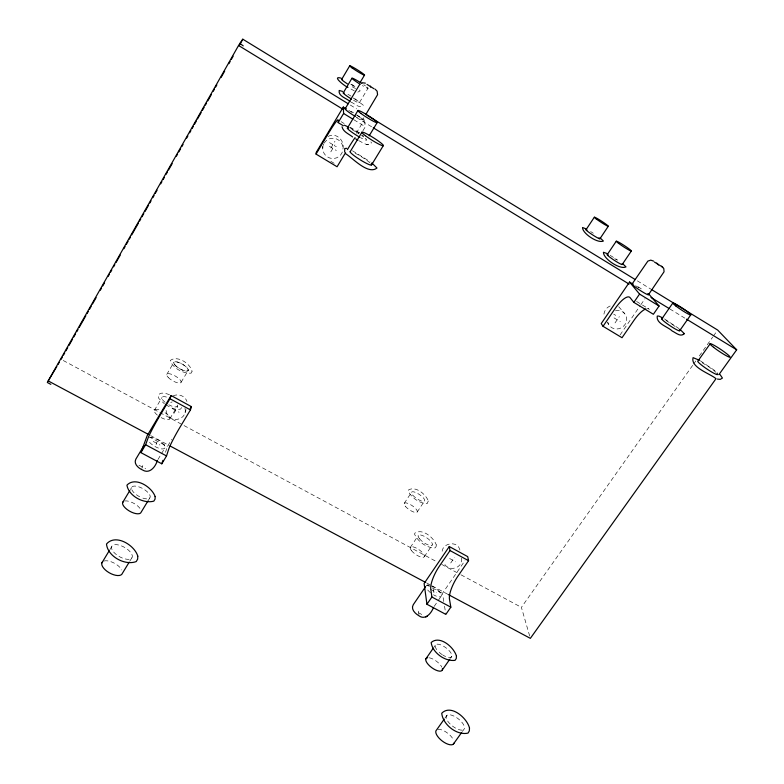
<?xml version="1.0" encoding="UTF-8"?>
<svg xmlns="http://www.w3.org/2000/svg" width="784" height="784" viewBox="0 0 784 784"><rect width="100%" height="100%" fill="white"/><g stroke="black" fill="none" stroke-linecap="round" stroke-linejoin="round"><path stroke-width="0.59" stroke-dasharray="3.92 2.94" d="M322.724 148.205L322.841 146.138M603.935 314.139C604.307 310.023 607.512 306.524 611.491 305.525M185.053 412.874L186.053 409.65M165.502 452.319L167.364 446.576L171.676 439.412M156.075 444.616L157.045 441.833M141.786 468.43L142.825 465.539M181.623 407.523L180.653 409.042C175.244 410.61 169.844 407.063 165.316 404.485M166.747 374.438L173.832 362.482M154.35 410.365L161.965 397.557M181.104 382.288L188.219 370.381M330.858 148.098L334.954 141.277M169.873 418.725L177.517 405.985M353.555 100.293A9.467 0.902 32 0 0 359.307 102.792L368.068 88.18M173.852 413.501L177.566 407.317M330.789 151.871L334.944 144.942M130.399 489.588L131.594 487.599M157.976 459.493L164.826 448.115M362.629 119.776L363.884 117.688M356.24 133.241L364.276 119.903L356.749 115.297M109.829 549.721L111.661 546.683M362.894 130.791L365.324 126.763L364.276 119.903M147.764 501.27L150.165 497.311M129.772 561.226L132.231 557.199M404.201 503.348L411.59 492.234M417.206 511.981L424.624 500.878M410.326 547.369L418.293 535.531M424.311 556.679L432.317 544.851M450.712 563L454.602 557.306M614.999 322.959L619.34 316.618M443.783 601.544L442.46 593.37L464.981 560.599M620.085 334.954L640.156 305.731M640.851 304.721L645.007 298.684M434.169 606.414L437.619 601.387M438.315 600.387L441.078 596.369M433.934 647.231L435.287 645.291M450.467 658.295L451.829 656.355M529.68 636.059L521.399 607.355L692.958 364.962M693.664 363.972L695.78 360.973M699.308 355.985L712.725 337.032M713.43 336.042L716.253 332.053M444.881 718.222L446.958 715.292M462.393 731.472L463.795 729.522A11.064 4.645 37.8 0 0 454.152 716.194A11.064 4.645 37.8 0 0 448.056 721.613A11.064 4.645 37.8 0 0 463.844 729.483M350.987 102.096C354.584 103.429 359.719 109.201 363.306 105.252L354.103 98.078M328.065 136.485C335.973 131.957 344.764 140.336 343 148.607A10.182 10.104 44.9 0 1 331.857 158.466A10.182 10.104 44.9 0 1 322.9 146.441M173.097 395.969C178.184 393.235 185.249 395.93 186.945 401.516M357.778 92.169L360.179 90.836L358.533 89.151M358.778 140.679C362.316 142.12 368.264 147.402 371.489 142.855L370.852 141.875M428.397 585.099L427.133 585.148L431.21 587.334M152.223 437.688L150.469 437.521L167.364 446.576M366.451 144.374L367.206 144.511M367.588 144.579L368.392 144.726M169.481 394.773C166.002 393.352 160.553 391.481 158.064 395.45L158.868 398.517L164.415 403.819M354.368 90.924L348.792 87.808M352.467 150.773L370.117 161.661M150.685 435.63L169.021 445.42M426.8 583.061L431.122 585.364M432.2 585.942L448.37 594.586M418.705 612.853L421.763 614.48M138.935 465.186L145.677 468.783M432.229 587.882L442.46 593.37M430.612 589.323L436.747 592.626M153.184 441.402L159.936 445.038M63.249 360.493L436.237 561.471M441.627 564.372L459.953 574.251M461.031 574.829L521.399 607.355M349.497 127.508L360.356 133.878M449.585 558.473L455.72 561.824M172.323 408.572L179.085 412.257M700.357 360.797L717.497 372.4M664.489 318.902L678.944 328.565M610.168 255.329L617.763 260.161M347.92 94.276L351.007 96.118M330.799 161.288L334.974 163.807M614.019 317.883L620.311 321.685M329.378 146.304L336.346 150.508M613.676 314.129L615.744 315.384M329.476 142.61L336.326 146.755M356.563 117.58L372.233 127.145M669.84 308.965L685.51 318.539M636.569 301.468L648.721 308.886M341.069 121.657L344.127 123.519M350.232 127.243L359.395 132.829M350.301 105.046L356.563 108.878M637.304 280.829L650.877 289.139M635.579 285.748L639.46 288.13M348.743 110.397L352.751 112.847M353.947 119.805L365.324 126.763M590.617 231.545L593.312 233.25M351.702 84.329L356.71 87.759M362.1 135.054L363.854 136.23M618.723 306.681L624.436 313.335M360.601 117.62L361.836 118.649M439.236 591.528L440.422 593.027M607.335 322.528L608.551 324.292M163.866 444.577L164.748 445.969M459.924 550.094C457.552 539.372 439.697 543.449 442.401 554.151M444.538 606.208L445.851 614.382M433.425 589.284L433.934 592.684M418.489 611.108L418.911 614.607M365.158 138.219A11.368 1.303 32 0 1 360.611 137.69M351.889 129.625A11.368 1.303 32 0 1 358.435 133.417M361.483 135.436A11.368 1.303 32 0 1 363.629 136.994M355.142 153.213A12.642 1.627 32 0 1 369.979 162.856M702.092 362.718A11.995 1.411 34 0 1 715.968 372.341M665.93 320.489A10.78 1.156 33.7 0 1 674.955 326.35M177.468 405.014A8.859 3.067 29.9 0 1 168.795 404.779M165.091 402.319A8.859 3.067 29.9 0 1 162.141 397.233A8.859 3.067 29.9 0 1 168.658 397.831M139.67 496.772A10.515 4.341 29.7 0 1 133.27 486.227A10.515 4.341 29.7 0 1 149.332 494.194A10.515 4.341 29.7 0 1 140.365 497.115M436.786 649.671A10.006 3.881 36.4 0 1 440.304 644.703A10.006 3.881 36.4 0 1 451.819 654.895A10.006 3.881 36.4 0 1 442.921 655.11M442.303 654.709A10.006 3.881 36.4 0 1 438.217 651.337M429.289 657.796A9.976 3.979 36.5 0 1 441.902 667.233M353.065 97.941A9.467 0.902 32 0 1 359.307 102.792M366.843 86.965A9.496 0.784 32.1 0 1 362.355 85.564M363.815 84.76A9.496 0.784 32.1 0 1 365.511 85.956M104.135 561.011A11.554 5.429 29.5 0 1 121.834 570.007M355.632 88.484A8.732 0.764 32 0 1 351.163 86.162M350.732 84.153A8.732 0.764 32 0 1 355.387 87.445M165.071 412.698A8.84 3.146 29.8 0 1 169.677 419.107A8.84 3.146 29.8 0 1 161.122 417.617M157.349 415.108A8.84 3.146 29.8 0 1 154.546 410.012A8.84 3.146 29.8 0 1 161.073 410.542M124.617 501.015A10.476 4.449 29.6 0 1 140.61 509.335M437.854 729.404A11.025 4.763 38 0 1 453.466 739.89M614.725 258.622A8.977 0.823 33.2 0 1 616.655 259.906M357.925 133.946A20.854 1.842 -59.6 0 1 359.533 133.074M323.096 145.589A10.182 10.104 44.9 0 1 323.714 143.933M324.135 143.158A10.182 10.104 44.9 0 1 342.98 147.725M356.553 114.729A10.329 1.078 32 0 1 362.659 119.697A10.329 1.078 32 0 1 356.504 117.12M350.948 111.299A10.329 1.078 32 0 1 353.555 112.827M430.935 585.766A9.143 3.283 35.3 0 1 441.265 594.742A9.143 3.283 35.3 0 1 433.483 594.782M430.534 592.733A9.143 3.283 35.3 0 1 426.173 587.539M426.075 585.962A9.143 3.283 35.3 0 1 430.024 585.452M461.531 558.09A9.114 8.232 -9.8 0 1 455.749 567.792A9.114 8.232 -9.8 0 1 444.597 564.206M646.878 308.651A19.776 6.546 -57.7 0 1 649.387 309.445M615.42 310.807A9.731 9.055 -31.4 0 1 626.553 317.491A9.731 9.055 -31.4 0 1 618.929 328.731A9.731 9.055 -31.4 0 1 607.776 322.057M638.009 286.758A9.79 0.97 33.4 0 1 643.233 290.188M149.127 437.727A9.614 3.616 29.8 0 1 162.268 442.901A9.614 3.616 29.8 0 1 161.484 448.889A9.614 3.616 29.8 0 1 148.676 441.127M184.975 408.219A9.673 8.967 13.5 0 1 177.145 419.332A9.673 8.967 13.5 0 1 166.071 410.267M170.726 402.525A9.673 8.967 13.5 0 1 172.235 401.888M436.286 544.88L436.08 546.664L435.002 547.957C426.702 548.065 418.156 541.803 414.638 534.414L414.785 533.198C422.39 527.995 433.679 537.491 436.286 544.88M428.329 500.986L427.104 503.661C419.46 503.338 411.62 497.879 408.18 491.107L408.337 490.069C415.393 485.57 425.81 494.155 428.329 500.986M192.08 371.263L191.139 373.155C183.133 373.684 172.833 368.255 170.226 360.503C177.223 354.946 190.287 363.453 192.08 371.263M113.641 552.044A11.593 5.292 29.6 0 0 131.536 558.306A11.593 5.292 29.6 0 0 120.628 545.586A11.593 5.292 29.6 0 0 113.641 552.044M419.528 538.804A8.428 2.813 34.6 0 0 431.808 545.35A8.428 2.813 34.6 0 0 424.556 536.472A8.428 2.813 34.6 0 0 419.528 538.804M175.41 365.53A8.222 2.626 30 0 0 187.768 370.871A8.222 2.626 30 0 0 179.908 362.933A8.222 2.626 30 0 0 175.391 365.491A8.222 2.626 30 0 0 187.768 370.91A8.222 2.626 30 0 0 179.771 362.874A8.222 2.626 30 0 0 175.41 365.53M412.707 495.096A7.82 2.43 34 0 0 424.134 501.27A7.82 2.43 34 0 0 417.46 493.332A7.82 2.43 34 0 0 412.707 495.096M411.473 550.623A8.408 2.891 34.6 0 0 423.752 557.199A8.408 2.891 34.6 0 0 416.716 548.29A8.408 2.891 34.6 0 0 411.473 550.623M168.266 377.486A8.203 2.705 30 0 0 180.653 382.837A8.203 2.705 30 0 0 172.843 374.811A8.203 2.705 30 0 0 168.266 377.486M405.24 506.19A7.801 2.499 34 0 0 416.667 512.403A7.801 2.499 34 0 0 410.179 504.435A7.801 2.499 34 0 0 405.24 506.19"/><path stroke-width="1.18" d="M345.577 152.664L337.081 166.757L316.05 154.105L316.187 152.488L343.304 107.045L345.881 108.643M190.443 409.914L191.423 406.651L171.118 395.548L147.167 435.698L140.904 452.623L161.798 463.805L166.531 455.955L168.609 449.448A19.62 1.627 -60.7 0 1 180.144 426.986L190.443 409.914L170.001 398.742L171.118 395.548M161.798 463.805L162.905 460.355M140.904 452.623L145.618 444.734L147.96 438.344A19.688 1.303 -60.6 0 1 159.75 415.922L170.001 398.742M148.529 434.473L48.216 380.916L238.561 45.492L242.795 39.2L348.214 103.762M61.093 359.327L62.299 357.2M63.504 355.074L64.709 352.947M65.925 350.82L67.728 347.635M68.943 345.509L72.559 339.119M73.765 336.993L75.578 333.808M76.783 331.681L77.998 329.554M79.204 327.428L85.838 315.727M87.053 313.6L88.259 311.473M89.464 309.347L91.277 306.152M92.483 304.025L96.109 297.646M100.332 290.198L101.538 288.071M102.743 285.944L104.556 282.75M108.182 276.37L109.388 274.243M110.593 272.117L111.798 269.99M113.611 266.805L114.817 264.678M116.022 262.542L120.256 255.104M123.872 248.724L125.077 246.597M126.293 244.471L128.096 241.276M129.311 239.149L130.516 237.023M131.722 234.896L138.366 223.195M139.572 221.068L140.777 218.942M141.982 216.815L143.795 213.62M145.001 211.494L148.627 205.114M149.832 202.987L151.038 200.861M152.851 197.666L154.056 195.539M155.261 193.413L157.074 190.228M160.7 183.848L161.906 181.721M163.111 179.585L164.317 177.458M166.13 174.273L167.335 172.147M168.55 170.02L172.166 163.64M176.39 156.192L177.605 154.066M178.811 151.939L180.624 148.744M181.829 146.618L183.035 144.491M186.661 138.111L187.866 135.985M189.679 132.79L190.884 130.663M192.09 128.537L193.295 126.41M194.501 124.284L196.314 121.099M197.519 118.962L201.145 112.582M202.35 110.456L204.163 107.271M205.369 105.144L206.574 103.018M207.789 100.891L211.406 94.501M213.219 91.316L214.424 89.19M215.629 87.063L216.845 84.937M221.068 77.489L224.685 71.109M228.918 63.661L230.124 61.534M231.329 59.408L233.142 56.213M239.179 45.58L242.795 39.2M341.648 79.429L349.693 65.856M48.079 381.23L47.324 382.494L50.823 384.356M48.216 380.916L56.801 366.53M58.026 364.472L59.251 362.414M343.225 92.924L351.967 78.243M316.05 154.105L327.545 134.858A20.933 1.47 -59.7 0 1 338.11 120.001L338.159 122.588L343.323 125.734M360.199 82.33L364.55 75.058M143.942 445.596L135.877 459.091C133.339 463.883 138.572 468.303 142.57 469.998C149.626 474.369 155.536 466.803 157.349 460.531M345.136 108.8L359.591 84.603M338.159 122.588L343.598 113.474L343.304 107.045M122.647 502.505L129.801 490.578M347.351 128.174L357.886 110.613M365.785 114.542L377.574 94.688L377.124 91.209L375.115 89.16M190.189 408.699L191.423 406.651M347.4 149.646L348.615 147.627A20.854 1.842 -59.6 0 1 355.093 137.602M101.861 562.912L109.211 550.74M350.115 151.802L361.865 132.339M147.764 501.27L141.179 512.138A10.476 4.449 29.6 0 1 129.301 510.992A10.476 4.449 29.6 0 1 123.343 501.564M369.166 135.818L377.251 122.471M129.154 562.236L122.392 573.329A11.554 5.429 29.5 0 1 109.084 572.683A11.554 5.429 29.5 0 1 102.675 561.746M371.616 164.797L383.415 145.461M586.001 229.761L594.341 217.207M599.917 238.777L608.296 226.243M607.188 254.702L616.263 241.217M239.845 43.306L243.236 45.893M622.231 264.463L631.355 250.988M449.281 546.546L424.115 583.482L426.937 604.258L445.851 614.382L450.839 607.179L449.477 599.221A18.649 5.821 -62.4 0 1 457.758 576.407L468.567 560.697L467.705 556.63L449.281 546.546L450.026 550.564L439.256 566.352A18.708 5.557 -62.3 0 0 430.759 589.147L431.896 597.016L426.937 604.258M632.717 283.994L629.542 282.044L601.23 323.596L603.043 326.301L622.026 337.718L634.06 320.225A19.776 6.546 -57.7 0 1 645.732 308.974M603.043 326.301L615.048 308.7A19.845 6.243 -57.9 0 1 630.101 297.675L633.854 302.379L653.376 314.276L659.079 306.025L648.466 293.647M425.614 586.599L413.286 604.68C410.6 608.972 415.02 613.49 418.558 615.509C425.026 620.761 431.347 613.421 433.483 607.414M632.139 283.926L647.878 261.092L650.759 260.131L653.611 261.111M633.854 302.379L639.548 294.078L629.542 282.044M648.417 294.764L664.048 271.783L663.793 268.549L661.392 266.139L661.98 266.619M425.849 658.883L433.258 648.201M661.765 318.97L672.77 303.094M442.333 669.928L449.791 659.266M679.738 330.642L690.812 314.805M444.195 719.202L436.59 729.943A11.025 4.763 38 0 0 442.294 741.066A11.025 4.763 38 0 0 453.985 743.134M710.235 343.666L697.936 361.022A11.995 1.411 34 0 0 708.413 369.989A11.995 1.411 34 0 0 717.086 373.458M453.309 744.183L461.698 732.452M716.037 378.652L530.347 638.352L448.37 594.586M718.889 374.674L736.676 349.801L717.664 330.054L651.916 289.786M662.794 317.961L658.923 316.089L657.266 316.05C655.885 323.704 667.752 326.624 672.221 331.015C675.671 332.583 680.855 337.62 684.236 333.572L679.895 329.29M684.236 333.572L683.393 334.484M425.82 617.028L427.358 616.097M362.139 82.732L365.364 83.143M346.724 148.333L344.715 148.539L344.666 152.076M717.438 379.074L720.241 379.397L722.427 378.055L720.075 374.595M344.323 125.185L348.517 127.028M342.598 91.424L339.198 90.444C337.963 96.314 346.91 98.314 350.144 101.597M341.079 78.126C330.642 75.244 345.94 87.171 348.008 87.338M606.904 253.487L603.425 252.272C603.229 258.749 620.066 270.01 625.995 266.903L622.751 263.767M585.873 228.791L582.532 227.507C582.336 233.505 597.937 243.746 603.396 241.031L600.534 238.297M715.567 378.329C709.432 373.39 690.381 367.314 693.076 357.641L699.495 360.297M170.099 445.998L425.722 582.492M431.896 597.016L450.839 607.179M145.618 444.734L166.531 455.955M450.026 550.564L468.567 560.697M345.764 153.801C353.065 158.417 368.225 175.077 376.967 168.031L371.812 162.915M355.711 138.895L357.759 140.081M238.561 45.492L342.99 109.29M373.272 127.782L629.111 284.092M651.043 297.489L668.801 308.328M686.549 319.176L736.676 349.801M367 115.268L635.216 279.555M639.548 294.078L659.079 306.025M343.598 113.474L352.908 119.178M654.434 262.052L660.775 265.982M366.99 84.398L374.027 88.759M352.624 136.955C348.949 133.956 343.118 131.879 342.049 126.812M662.078 266.697L662.774 267.275M656.718 263.091L658.501 264.953M370.411 86.122L370.616 87.044M359.817 137.249A11.368 1.303 32 0 1 349.497 130.428A11.368 1.303 32 0 1 348.547 128.135M371.097 163.964A12.642 1.627 32 0 1 361.267 160.465A12.642 1.627 32 0 1 350.419 151.498M679.297 329.986A10.78 1.156 33.7 0 1 671.104 326.438A10.78 1.156 33.7 0 1 662.01 318.765M442.401 668.723A9.976 3.979 36.5 0 1 431.612 667.556A9.976 3.979 36.5 0 1 427.682 657.717M351.575 99.117A9.467 0.902 32 0 1 344.421 94.198A9.467 0.902 32 0 1 344.235 93.012M360.268 84.309A9.496 0.784 32.1 0 1 351.996 78.155A9.496 0.784 32.1 0 1 361.855 83.457M599.035 237.777A8.291 0.706 33.1 0 1 597.31 237.728A8.291 0.706 33.1 0 1 588.323 231.907A8.291 0.706 33.1 0 1 587.069 230.035M621.967 264.022A8.977 0.823 33.2 0 1 613.666 259.886A8.977 0.823 33.2 0 1 608.276 254.918M347.39 83.849A8.732 0.764 32 0 1 342.539 79.537M355.377 116.463A10.329 1.078 32 0 1 346.763 110.662A10.329 1.078 32 0 1 346.136 108.937M647.751 293.735A9.79 0.97 33.4 0 1 639.901 290.256A9.79 0.97 33.4 0 1 633.129 284.131M155.144 496.556L155.056 499.094L153.831 501.143C143.55 504.024 128.664 495.929 126.93 485.159C135.299 476.26 151.822 486.982 155.144 496.556M469.498 728.062L469.332 730.894L468.028 733.099C456.827 735.755 442.793 724.514 441.735 713.244C450.859 703.826 467.137 718.017 469.498 728.062M137.788 556.14L137.651 559.11L136.24 561.56C124.921 565.901 107.604 556.346 106.497 544.037C115.464 533.414 134.564 545.037 137.788 556.14M456.455 656.13L456.268 658.521L455.053 660.344C445.038 661.745 432.445 652.631 431.151 642.527C439.746 634.903 453.956 647.182 456.455 656.13M361.032 113.513A11.407 1.147 32.1 0 0 377.035 122.686A11.407 1.147 32.1 0 0 364.648 113.464A11.407 1.147 32.1 0 0 361.032 113.513M713.587 347.302A12.044 1.235 33.9 0 0 729.933 357.23A12.044 1.235 33.9 0 0 716.684 346.812A12.044 1.235 33.9 0 0 713.587 347.302M596.281 218.991A8.31 0.617 33 0 0 608.021 226.253A8.31 0.617 33 0 0 599.652 219.941A8.31 0.617 33 0 0 596.281 218.991M618.468 243.256A8.996 0.715 33.1 0 0 631.091 251.047A8.996 0.715 33.1 0 0 621.859 244.02A8.996 0.715 33.1 0 0 618.468 243.256M365.403 135.71A12.691 1.421 32.1 0 0 383.18 145.755A12.691 1.421 32.1 0 0 369.333 135.289A12.691 1.421 32.1 0 0 365.403 135.71M352.055 67.885A8.761 0.666 32.1 0 0 364.364 75.146A8.761 0.666 32.1 0 0 354.956 68.355A8.761 0.666 32.1 0 0 352.055 67.885M675.73 305.897A10.809 1.019 33.5 0 0 690.626 315.001A10.809 1.019 33.5 0 0 679.032 305.995A10.809 1.019 33.5 0 0 675.73 305.897"/></g></svg>
